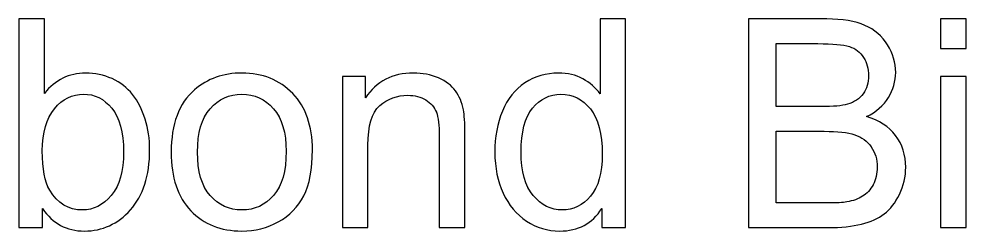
# Model space of a CAD drawing. Header units: inches. Extents: x -11.8 to 11.6, y -5.3 to 5.9.
# Drawn here: x 7.89 to 9.52, y 4.611 to 4.975 of the extents above; entities that cross this region are included whole.
import ezdxf

# ---------------------------------------------------------------- set-up
doc = ezdxf.new("R2010")
doc.units = ezdxf.units.IN
doc.header["$MEASUREMENT"] = 0
doc.layers.add('Layer 1', color=7, linetype='Continuous')

msp = doc.modelspace()

# ---------------------------------------------------------------- linework, layer by layer
at = {"layer": 'Layer 1', "color": 250}
for points, knots in [([(7.9311, 4.6172), (7.9311, 4.6172), (7.8904, 4.6172), (7.8904, 4.6172), (7.8904, 4.6172), (7.8904, 4.6172), (7.8904, 4.9751), (7.8904, 4.9751), (7.8904, 4.9751), (7.8904, 4.9751), (7.9343, 4.9751), (7.9343, 4.9751), (7.9343, 4.9751), (7.9343, 4.9751), (7.9343, 4.8474), (7.9343, 4.8474), (7.9343, 4.8474), (7.9529, 4.8707), (7.9765, 4.8823), (8.0053, 4.8823), (8.0053, 4.8823), (8.0213, 4.8823), (8.0364, 4.8791), (8.0506, 4.8727), (8.0506, 4.8727), (8.0649, 4.8662), (8.0765, 4.8572), (8.0858, 4.8456), (8.0858, 4.8456), (8.095, 4.8339), (8.1022, 4.8199), (8.1074, 4.8034), (8.1074, 4.8034), (8.1126, 4.787), (8.1152, 4.7694), (8.1152, 4.7507), (8.1152, 4.7507), (8.1152, 4.7062), (8.1042, 4.6719), (8.0822, 4.6477), (8.0822, 4.6477), (8.0603, 4.6234), (8.0339, 4.6113), (8.0031, 4.6113), (8.0031, 4.6113), (7.9725, 4.6113), (7.9485, 4.6241), (7.9311, 4.6497), (7.9311, 4.6497), (7.9311, 4.6497), (7.9311, 4.6172), (7.9311, 4.6172)], [0, 0, 0, 0, 0.071429, 0.071429, 0.071429, 0.071429, 0.142857, 0.142857, 0.142857, 0.142857, 0.214286, 0.214286, 0.214286, 0.214286, 0.285714, 0.285714, 0.285714, 0.285714, 0.357143, 0.357143, 0.357143, 0.357143, 0.428571, 0.428571, 0.428571, 0.428571, 0.5, 0.5, 0.5, 0.5, 0.571429, 0.571429, 0.571429, 0.571429, 0.642857, 0.642857, 0.642857, 0.642857, 0.714286, 0.714286, 0.714286, 0.714286, 0.785714, 0.785714, 0.785714, 0.785714, 0.857143, 0.857143, 0.857143, 0.857143, 1, 1, 1, 1]), ([(8.893, 4.6172), (8.893, 4.6172), (8.893, 4.6499), (8.893, 4.6499), (8.893, 4.6499), (8.8766, 4.6242), (8.8525, 4.6113), (8.8205, 4.6113), (8.8205, 4.6113), (8.7999, 4.6113), (8.7809, 4.617), (8.7635, 4.6284), (8.7635, 4.6284), (8.7462, 4.6397), (8.7328, 4.6557), (8.7232, 4.6762), (8.7232, 4.6762), (8.7137, 4.6966), (8.709, 4.72), (8.709, 4.7466), (8.709, 4.7466), (8.709, 4.7724), (8.7133, 4.7959), (8.7219, 4.817), (8.7219, 4.817), (8.7305, 4.8381), (8.7435, 4.8542), (8.7607, 4.8654), (8.7607, 4.8654), (8.778, 4.8767), (8.7973, 4.8823), (8.8186, 4.8823), (8.8186, 4.8823), (8.8342, 4.8823), (8.8481, 4.879), (8.8603, 4.8724), (8.8603, 4.8724), (8.8725, 4.8658), (8.8825, 4.8572), (8.8901, 4.8467), (8.8901, 4.8467), (8.8901, 4.8467), (8.8901, 4.9751), (8.8901, 4.9751), (8.8901, 4.9751), (8.8901, 4.9751), (8.9338, 4.9751), (8.9338, 4.9751), (8.9338, 4.9751), (8.9338, 4.9751), (8.9338, 4.6172), (8.9338, 4.6172), (8.9338, 4.6172), (8.9338, 4.6172), (8.893, 4.6172), (8.893, 4.6172)], [0, 0, 0, 0, 0.066667, 0.066667, 0.066667, 0.066667, 0.133333, 0.133333, 0.133333, 0.133333, 0.2, 0.2, 0.2, 0.2, 0.266667, 0.266667, 0.266667, 0.266667, 0.333333, 0.333333, 0.333333, 0.333333, 0.4, 0.4, 0.4, 0.4, 0.466667, 0.466667, 0.466667, 0.466667, 0.533333, 0.533333, 0.533333, 0.533333, 0.6, 0.6, 0.6, 0.6, 0.666667, 0.666667, 0.666667, 0.666667, 0.733333, 0.733333, 0.733333, 0.733333, 0.8, 0.8, 0.8, 0.8, 0.866667, 0.866667, 0.866667, 0.866667, 1, 1, 1, 1]), ([(9.1455, 4.6172), (9.1455, 4.6172), (9.1455, 4.9751), (9.1455, 4.9751), (9.1455, 4.9751), (9.1455, 4.9751), (9.2798, 4.9751), (9.2798, 4.9751), (9.2798, 4.9751), (9.3071, 4.9751), (9.329, 4.9714), (9.3455, 4.9642), (9.3455, 4.9642), (9.3621, 4.957), (9.375, 4.9458), (9.3844, 4.9307), (9.3844, 4.9307), (9.3937, 4.9157), (9.3985, 4.9), (9.3985, 4.8835), (9.3985, 4.8835), (9.3985, 4.8682), (9.3943, 4.8538), (9.386, 4.8403), (9.386, 4.8403), (9.3777, 4.8268), (9.3651, 4.8159), (9.3484, 4.8076), (9.3484, 4.8076), (9.37, 4.8012), (9.3866, 4.7904), (9.3983, 4.7752), (9.3983, 4.7752), (9.41, 4.7598), (9.4158, 4.7417), (9.4158, 4.7209), (9.4158, 4.7209), (9.4158, 4.7042), (9.4122, 4.6886), (9.4051, 4.6742), (9.4051, 4.6742), (9.398, 4.6597), (9.3893, 4.6487), (9.3789, 4.6408), (9.3789, 4.6408), (9.3685, 4.633), (9.3554, 4.6272), (9.3397, 4.6232), (9.3397, 4.6232), (9.324, 4.6192), (9.3048, 4.6172), (9.282, 4.6172), (9.282, 4.6172), (9.282, 4.6172), (9.1455, 4.6172), (9.1455, 4.6172)], [0, 0, 0, 0, 0.066667, 0.066667, 0.066667, 0.066667, 0.133333, 0.133333, 0.133333, 0.133333, 0.2, 0.2, 0.2, 0.2, 0.266667, 0.266667, 0.266667, 0.266667, 0.333333, 0.333333, 0.333333, 0.333333, 0.4, 0.4, 0.4, 0.4, 0.466667, 0.466667, 0.466667, 0.466667, 0.533333, 0.533333, 0.533333, 0.533333, 0.6, 0.6, 0.6, 0.6, 0.666667, 0.666667, 0.666667, 0.666667, 0.733333, 0.733333, 0.733333, 0.733333, 0.8, 0.8, 0.8, 0.8, 0.866667, 0.866667, 0.866667, 0.866667, 1, 1, 1, 1]), ([(9.4755, 4.9245), (9.4755, 4.9245), (9.4755, 4.9751), (9.4755, 4.9751), (9.4755, 4.9751), (9.4755, 4.9751), (9.5195, 4.9751), (9.5195, 4.9751), (9.5195, 4.9751), (9.5195, 4.9751), (9.5195, 4.9245), (9.5195, 4.9245), (9.5195, 4.9245), (9.5195, 4.9245), (9.4755, 4.9245), (9.4755, 4.9245)], [0, 0, 0, 0, 0.2, 0.2, 0.2, 0.2, 0.4, 0.4, 0.4, 0.4, 0.6, 0.6, 0.6, 0.6, 1, 1, 1, 1]), ([(9.1929, 4.8247), (9.1929, 4.8247), (9.2703, 4.8247), (9.2703, 4.8247), (9.2703, 4.8247), (9.2912, 4.8247), (9.3063, 4.8261), (9.3155, 4.8288), (9.3155, 4.8288), (9.3275, 4.8324), (9.3365, 4.8383), (9.3426, 4.8467), (9.3426, 4.8467), (9.3487, 4.855), (9.3518, 4.8654), (9.3518, 4.8779), (9.3518, 4.8779), (9.3518, 4.8897), (9.349, 4.9002), (9.3433, 4.9092), (9.3433, 4.9092), (9.3375, 4.9183), (9.3294, 4.9245), (9.3189, 4.9278), (9.3189, 4.9278), (9.3083, 4.9312), (9.2901, 4.9328), (9.2644, 4.9328), (9.2644, 4.9328), (9.2644, 4.9328), (9.1929, 4.9328), (9.1929, 4.9328), (9.1929, 4.9328), (9.1929, 4.9328), (9.1929, 4.8247), (9.1929, 4.8247)], [0, 0, 0, 0, 0.1, 0.1, 0.1, 0.1, 0.2, 0.2, 0.2, 0.2, 0.3, 0.3, 0.3, 0.3, 0.4, 0.4, 0.4, 0.4, 0.5, 0.5, 0.5, 0.5, 0.6, 0.6, 0.6, 0.6, 0.7, 0.7, 0.7, 0.7, 0.8, 0.8, 0.8, 0.8, 1, 1, 1, 1]), ([(8.1523, 4.7468), (8.1523, 4.7948), (8.1656, 4.8304), (8.1924, 4.8535), (8.1924, 4.8535), (8.2146, 4.8727), (8.2418, 4.8823), (8.2739, 4.8823), (8.2739, 4.8823), (8.3095, 4.8823), (8.3387, 4.8707), (8.3613, 4.8472), (8.3613, 4.8472), (8.384, 4.8239), (8.3952, 4.7917), (8.3952, 4.7505), (8.3952, 4.7505), (8.3952, 4.7171), (8.3902, 4.6908), (8.3802, 4.6717), (8.3802, 4.6717), (8.3702, 4.6526), (8.3556, 4.6377), (8.3365, 4.6272), (8.3365, 4.6272), (8.3174, 4.6166), (8.2965, 4.6113), (8.2739, 4.6113), (8.2739, 4.6113), (8.2376, 4.6113), (8.2083, 4.6229), (8.1859, 4.6462), (8.1859, 4.6462), (8.1635, 4.6695), (8.1523, 4.703), (8.1523, 4.7468)], [0, 0, 0, 0, 0.1, 0.1, 0.1, 0.1, 0.2, 0.2, 0.2, 0.2, 0.3, 0.3, 0.3, 0.3, 0.4, 0.4, 0.4, 0.4, 0.5, 0.5, 0.5, 0.5, 0.6, 0.6, 0.6, 0.6, 0.7, 0.7, 0.7, 0.7, 0.8, 0.8, 0.8, 0.8, 1, 1, 1, 1]), ([(8.4468, 4.6172), (8.4468, 4.6172), (8.4468, 4.8764), (8.4468, 4.8764), (8.4468, 4.8764), (8.4468, 4.8764), (8.4863, 4.8764), (8.4863, 4.8764), (8.4863, 4.8764), (8.4863, 4.8764), (8.4863, 4.8396), (8.4863, 4.8396), (8.4863, 4.8396), (8.5054, 4.8681), (8.5329, 4.8823), (8.5688, 4.8823), (8.5688, 4.8823), (8.5845, 4.8823), (8.5988, 4.8795), (8.6119, 4.8739), (8.6119, 4.8739), (8.625, 4.8682), (8.6348, 4.8609), (8.6413, 4.8517), (8.6413, 4.8517), (8.6479, 4.8427), (8.6524, 4.8318), (8.655, 4.8193), (8.655, 4.8193), (8.6566, 4.8112), (8.6575, 4.7969), (8.6575, 4.7766), (8.6575, 4.7766), (8.6575, 4.7766), (8.6575, 4.6172), (8.6575, 4.6172), (8.6575, 4.6172), (8.6575, 4.6172), (8.6135, 4.6172), (8.6135, 4.6172), (8.6135, 4.6172), (8.6135, 4.6172), (8.6135, 4.7749), (8.6135, 4.7749), (8.6135, 4.7749), (8.6135, 4.7927), (8.6118, 4.8062), (8.6084, 4.8151), (8.6084, 4.8151), (8.605, 4.8239), (8.5989, 4.831), (8.5902, 4.8362), (8.5902, 4.8362), (8.5815, 4.8416), (8.5713, 4.8442), (8.5595, 4.8442), (8.5595, 4.8442), (8.5408, 4.8442), (8.5247, 4.8382), (8.511, 4.8264), (8.511, 4.8264), (8.4975, 4.8145), (8.4907, 4.792), (8.4907, 4.7587), (8.4907, 4.7587), (8.4907, 4.7587), (8.4907, 4.6172), (8.4907, 4.6172), (8.4907, 4.6172), (8.4907, 4.6172), (8.4468, 4.6172), (8.4468, 4.6172)], [0, 0, 0, 0, 0.052632, 0.052632, 0.052632, 0.052632, 0.105263, 0.105263, 0.105263, 0.105263, 0.157895, 0.157895, 0.157895, 0.157895, 0.210526, 0.210526, 0.210526, 0.210526, 0.263158, 0.263158, 0.263158, 0.263158, 0.315789, 0.315789, 0.315789, 0.315789, 0.368421, 0.368421, 0.368421, 0.368421, 0.421053, 0.421053, 0.421053, 0.421053, 0.473684, 0.473684, 0.473684, 0.473684, 0.526316, 0.526316, 0.526316, 0.526316, 0.578947, 0.578947, 0.578947, 0.578947, 0.631579, 0.631579, 0.631579, 0.631579, 0.684211, 0.684211, 0.684211, 0.684211, 0.736842, 0.736842, 0.736842, 0.736842, 0.789474, 0.789474, 0.789474, 0.789474, 0.842105, 0.842105, 0.842105, 0.842105, 0.894737, 0.894737, 0.894737, 0.894737, 1, 1, 1, 1]), ([(9.4755, 4.6172), (9.4755, 4.6172), (9.4755, 4.8764), (9.4755, 4.8764), (9.4755, 4.8764), (9.4755, 4.8764), (9.5195, 4.8764), (9.5195, 4.8764), (9.5195, 4.8764), (9.5195, 4.8764), (9.5195, 4.6172), (9.5195, 4.6172), (9.5195, 4.6172), (9.5195, 4.6172), (9.4755, 4.6172), (9.4755, 4.6172)], [0, 0, 0, 0, 0.2, 0.2, 0.2, 0.2, 0.4, 0.4, 0.4, 0.4, 0.6, 0.6, 0.6, 0.6, 1, 1, 1, 1]), ([(7.9306, 4.7487), (7.9306, 4.7177), (7.9349, 4.6952), (7.9433, 4.6814), (7.9433, 4.6814), (7.9571, 4.6587), (7.9759, 4.6474), (7.9995, 4.6474), (7.9995, 4.6474), (8.0187, 4.6474), (8.0353, 4.6557), (8.0493, 4.6725), (8.0493, 4.6725), (8.0633, 4.6892), (8.0703, 4.714), (8.0703, 4.7471), (8.0703, 4.7471), (8.0703, 4.7809), (8.0635, 4.8059), (8.0501, 4.822), (8.0501, 4.822), (8.0367, 4.8381), (8.0205, 4.8462), (8.0015, 4.8462), (8.0015, 4.8462), (7.9822, 4.8462), (7.9656, 4.8378), (7.9516, 4.8212), (7.9516, 4.8212), (7.9376, 4.8045), (7.9306, 4.7803), (7.9306, 4.7487)], [0, 0, 0, 0, 0.111111, 0.111111, 0.111111, 0.111111, 0.222222, 0.222222, 0.222222, 0.222222, 0.333333, 0.333333, 0.333333, 0.333333, 0.444444, 0.444444, 0.444444, 0.444444, 0.555556, 0.555556, 0.555556, 0.555556, 0.666667, 0.666667, 0.666667, 0.666667, 0.777778, 0.777778, 0.777778, 0.777778, 1, 1, 1, 1]), ([(8.1975, 4.7468), (8.1975, 4.7136), (8.2047, 4.6887), (8.2192, 4.6722), (8.2192, 4.6722), (8.2337, 4.6557), (8.252, 4.6474), (8.2739, 4.6474), (8.2739, 4.6474), (8.2957, 4.6474), (8.3139, 4.6557), (8.3284, 4.6723), (8.3284, 4.6723), (8.3428, 4.6889), (8.35, 4.7142), (8.35, 4.7482), (8.35, 4.7482), (8.35, 4.7803), (8.3428, 4.8047), (8.3282, 4.8212), (8.3282, 4.8212), (8.3136, 4.8377), (8.2955, 4.8459), (8.2739, 4.8459), (8.2739, 4.8459), (8.252, 4.8459), (8.2337, 4.8377), (8.2192, 4.8212), (8.2192, 4.8212), (8.2047, 4.8048), (8.1975, 4.78), (8.1975, 4.7468)], [0, 0, 0, 0, 0.111111, 0.111111, 0.111111, 0.111111, 0.222222, 0.222222, 0.222222, 0.222222, 0.333333, 0.333333, 0.333333, 0.333333, 0.444444, 0.444444, 0.444444, 0.444444, 0.555556, 0.555556, 0.555556, 0.555556, 0.666667, 0.666667, 0.666667, 0.666667, 0.777778, 0.777778, 0.777778, 0.777778, 1, 1, 1, 1]), ([(8.7541, 4.7466), (8.7541, 4.7133), (8.7611, 4.6885), (8.7751, 4.6721), (8.7751, 4.6721), (8.7891, 4.6557), (8.8056, 4.6474), (8.8247, 4.6474), (8.8247, 4.6474), (8.8439, 4.6474), (8.8602, 4.6553), (8.8736, 4.671), (8.8736, 4.671), (8.887, 4.6867), (8.8938, 4.7107), (8.8938, 4.7429), (8.8938, 4.7429), (8.8938, 4.7784), (8.887, 4.8044), (8.8733, 4.821), (8.8733, 4.821), (8.8596, 4.8377), (8.8428, 4.8459), (8.8227, 4.8459), (8.8227, 4.8459), (8.8032, 4.8459), (8.7869, 4.8379), (8.7738, 4.822), (8.7738, 4.822), (8.7607, 4.8061), (8.7541, 4.7809), (8.7541, 4.7466)], [0, 0, 0, 0, 0.111111, 0.111111, 0.111111, 0.111111, 0.222222, 0.222222, 0.222222, 0.222222, 0.333333, 0.333333, 0.333333, 0.333333, 0.444444, 0.444444, 0.444444, 0.444444, 0.555556, 0.555556, 0.555556, 0.555556, 0.666667, 0.666667, 0.666667, 0.666667, 0.777778, 0.777778, 0.777778, 0.777778, 1, 1, 1, 1]), ([(9.1929, 4.6594), (9.1929, 4.6594), (9.282, 4.6594), (9.282, 4.6594), (9.282, 4.6594), (9.2973, 4.6594), (9.308, 4.66), (9.3142, 4.6611), (9.3142, 4.6611), (9.3251, 4.6631), (9.3342, 4.6663), (9.3415, 4.6709), (9.3415, 4.6709), (9.3489, 4.6754), (9.3549, 4.6821), (9.3596, 4.6907), (9.3596, 4.6907), (9.3643, 4.6995), (9.3667, 4.7095), (9.3667, 4.7209), (9.3667, 4.7209), (9.3667, 4.7342), (9.3633, 4.7458), (9.3565, 4.7557), (9.3565, 4.7557), (9.3496, 4.7656), (9.3401, 4.7725), (9.328, 4.7765), (9.328, 4.7765), (9.3159, 4.7804), (9.2984, 4.7824), (9.2756, 4.7824), (9.2756, 4.7824), (9.2756, 4.7824), (9.1929, 4.7824), (9.1929, 4.7824), (9.1929, 4.7824), (9.1929, 4.7824), (9.1929, 4.6594), (9.1929, 4.6594)], [0, 0, 0, 0, 0.090909, 0.090909, 0.090909, 0.090909, 0.181818, 0.181818, 0.181818, 0.181818, 0.272727, 0.272727, 0.272727, 0.272727, 0.363636, 0.363636, 0.363636, 0.363636, 0.454545, 0.454545, 0.454545, 0.454545, 0.545455, 0.545455, 0.545455, 0.545455, 0.636364, 0.636364, 0.636364, 0.636364, 0.727273, 0.727273, 0.727273, 0.727273, 0.818182, 0.818182, 0.818182, 0.818182, 1, 1, 1, 1])]:
    msp.add_open_spline(points, degree=3, knots=knots, dxfattribs=at)
at = {"layer": 'Layer 1', "color": 250, "lineweight": 9}
for points, knots in [([(7.9311, 4.6172), (7.9311, 4.6172), (7.8904, 4.6172), (7.8904, 4.6172), (7.8904, 4.6172), (7.8904, 4.6172), (7.8904, 4.9751), (7.8904, 4.9751), (7.8904, 4.9751), (7.8904, 4.9751), (7.9343, 4.9751), (7.9343, 4.9751), (7.9343, 4.9751), (7.9343, 4.9751), (7.9343, 4.8474), (7.9343, 4.8474), (7.9343, 4.8474), (7.9529, 4.8707), (7.9765, 4.8823), (8.0053, 4.8823), (8.0053, 4.8823), (8.0213, 4.8823), (8.0364, 4.8791), (8.0506, 4.8727), (8.0506, 4.8727), (8.0649, 4.8662), (8.0765, 4.8572), (8.0858, 4.8456), (8.0858, 4.8456), (8.095, 4.8339), (8.1022, 4.8199), (8.1074, 4.8034), (8.1074, 4.8034), (8.1126, 4.787), (8.1152, 4.7694), (8.1152, 4.7507), (8.1152, 4.7507), (8.1152, 4.7062), (8.1042, 4.6719), (8.0822, 4.6477), (8.0822, 4.6477), (8.0603, 4.6234), (8.0339, 4.6113), (8.0031, 4.6113), (8.0031, 4.6113), (7.9725, 4.6113), (7.9485, 4.6241), (7.9311, 4.6497), (7.9311, 4.6497), (7.9311, 4.6497), (7.9311, 4.6172), (7.9311, 4.6172)], [0, 0, 0, 0, 0.071429, 0.071429, 0.071429, 0.071429, 0.142857, 0.142857, 0.142857, 0.142857, 0.214286, 0.214286, 0.214286, 0.214286, 0.285714, 0.285714, 0.285714, 0.285714, 0.357143, 0.357143, 0.357143, 0.357143, 0.428571, 0.428571, 0.428571, 0.428571, 0.5, 0.5, 0.5, 0.5, 0.571429, 0.571429, 0.571429, 0.571429, 0.642857, 0.642857, 0.642857, 0.642857, 0.714286, 0.714286, 0.714286, 0.714286, 0.785714, 0.785714, 0.785714, 0.785714, 0.857143, 0.857143, 0.857143, 0.857143, 1, 1, 1, 1]), ([(8.893, 4.6172), (8.893, 4.6172), (8.893, 4.6499), (8.893, 4.6499), (8.893, 4.6499), (8.8766, 4.6242), (8.8525, 4.6113), (8.8205, 4.6113), (8.8205, 4.6113), (8.7999, 4.6113), (8.7809, 4.617), (8.7635, 4.6284), (8.7635, 4.6284), (8.7462, 4.6397), (8.7328, 4.6557), (8.7232, 4.6762), (8.7232, 4.6762), (8.7137, 4.6966), (8.709, 4.72), (8.709, 4.7466), (8.709, 4.7466), (8.709, 4.7724), (8.7133, 4.7959), (8.7219, 4.817), (8.7219, 4.817), (8.7305, 4.8381), (8.7435, 4.8542), (8.7607, 4.8654), (8.7607, 4.8654), (8.778, 4.8767), (8.7973, 4.8823), (8.8186, 4.8823), (8.8186, 4.8823), (8.8342, 4.8823), (8.8481, 4.879), (8.8603, 4.8724), (8.8603, 4.8724), (8.8725, 4.8658), (8.8825, 4.8572), (8.8901, 4.8467), (8.8901, 4.8467), (8.8901, 4.8467), (8.8901, 4.9751), (8.8901, 4.9751), (8.8901, 4.9751), (8.8901, 4.9751), (8.9338, 4.9751), (8.9338, 4.9751), (8.9338, 4.9751), (8.9338, 4.9751), (8.9338, 4.6172), (8.9338, 4.6172), (8.9338, 4.6172), (8.9338, 4.6172), (8.893, 4.6172), (8.893, 4.6172)], [0, 0, 0, 0, 0.066667, 0.066667, 0.066667, 0.066667, 0.133333, 0.133333, 0.133333, 0.133333, 0.2, 0.2, 0.2, 0.2, 0.266667, 0.266667, 0.266667, 0.266667, 0.333333, 0.333333, 0.333333, 0.333333, 0.4, 0.4, 0.4, 0.4, 0.466667, 0.466667, 0.466667, 0.466667, 0.533333, 0.533333, 0.533333, 0.533333, 0.6, 0.6, 0.6, 0.6, 0.666667, 0.666667, 0.666667, 0.666667, 0.733333, 0.733333, 0.733333, 0.733333, 0.8, 0.8, 0.8, 0.8, 0.866667, 0.866667, 0.866667, 0.866667, 1, 1, 1, 1]), ([(9.1455, 4.6172), (9.1455, 4.6172), (9.1455, 4.9751), (9.1455, 4.9751), (9.1455, 4.9751), (9.1455, 4.9751), (9.2798, 4.9751), (9.2798, 4.9751), (9.2798, 4.9751), (9.3071, 4.9751), (9.329, 4.9714), (9.3455, 4.9642), (9.3455, 4.9642), (9.3621, 4.957), (9.375, 4.9458), (9.3844, 4.9307), (9.3844, 4.9307), (9.3937, 4.9157), (9.3985, 4.9), (9.3985, 4.8835), (9.3985, 4.8835), (9.3985, 4.8682), (9.3943, 4.8538), (9.386, 4.8403), (9.386, 4.8403), (9.3777, 4.8268), (9.3651, 4.8159), (9.3484, 4.8076), (9.3484, 4.8076), (9.37, 4.8012), (9.3866, 4.7904), (9.3983, 4.7752), (9.3983, 4.7752), (9.41, 4.7598), (9.4158, 4.7417), (9.4158, 4.7209), (9.4158, 4.7209), (9.4158, 4.7042), (9.4122, 4.6886), (9.4051, 4.6742), (9.4051, 4.6742), (9.398, 4.6597), (9.3893, 4.6487), (9.3789, 4.6408), (9.3789, 4.6408), (9.3685, 4.633), (9.3554, 4.6272), (9.3397, 4.6232), (9.3397, 4.6232), (9.324, 4.6192), (9.3048, 4.6172), (9.282, 4.6172), (9.282, 4.6172), (9.282, 4.6172), (9.1455, 4.6172), (9.1455, 4.6172)], [0, 0, 0, 0, 0.066667, 0.066667, 0.066667, 0.066667, 0.133333, 0.133333, 0.133333, 0.133333, 0.2, 0.2, 0.2, 0.2, 0.266667, 0.266667, 0.266667, 0.266667, 0.333333, 0.333333, 0.333333, 0.333333, 0.4, 0.4, 0.4, 0.4, 0.466667, 0.466667, 0.466667, 0.466667, 0.533333, 0.533333, 0.533333, 0.533333, 0.6, 0.6, 0.6, 0.6, 0.666667, 0.666667, 0.666667, 0.666667, 0.733333, 0.733333, 0.733333, 0.733333, 0.8, 0.8, 0.8, 0.8, 0.866667, 0.866667, 0.866667, 0.866667, 1, 1, 1, 1]), ([(9.4755, 4.9245), (9.4755, 4.9245), (9.4755, 4.9751), (9.4755, 4.9751), (9.4755, 4.9751), (9.4755, 4.9751), (9.5195, 4.9751), (9.5195, 4.9751), (9.5195, 4.9751), (9.5195, 4.9751), (9.5195, 4.9245), (9.5195, 4.9245), (9.5195, 4.9245), (9.5195, 4.9245), (9.4755, 4.9245), (9.4755, 4.9245)], [0, 0, 0, 0, 0.2, 0.2, 0.2, 0.2, 0.4, 0.4, 0.4, 0.4, 0.6, 0.6, 0.6, 0.6, 1, 1, 1, 1]), ([(9.1929, 4.8247), (9.1929, 4.8247), (9.2703, 4.8247), (9.2703, 4.8247), (9.2703, 4.8247), (9.2912, 4.8247), (9.3063, 4.8261), (9.3155, 4.8288), (9.3155, 4.8288), (9.3275, 4.8324), (9.3365, 4.8383), (9.3426, 4.8467), (9.3426, 4.8467), (9.3487, 4.855), (9.3518, 4.8654), (9.3518, 4.8779), (9.3518, 4.8779), (9.3518, 4.8897), (9.349, 4.9002), (9.3433, 4.9092), (9.3433, 4.9092), (9.3375, 4.9183), (9.3294, 4.9245), (9.3189, 4.9278), (9.3189, 4.9278), (9.3083, 4.9312), (9.2901, 4.9328), (9.2644, 4.9328), (9.2644, 4.9328), (9.2644, 4.9328), (9.1929, 4.9328), (9.1929, 4.9328), (9.1929, 4.9328), (9.1929, 4.9328), (9.1929, 4.8247), (9.1929, 4.8247)], [0, 0, 0, 0, 0.1, 0.1, 0.1, 0.1, 0.2, 0.2, 0.2, 0.2, 0.3, 0.3, 0.3, 0.3, 0.4, 0.4, 0.4, 0.4, 0.5, 0.5, 0.5, 0.5, 0.6, 0.6, 0.6, 0.6, 0.7, 0.7, 0.7, 0.7, 0.8, 0.8, 0.8, 0.8, 1, 1, 1, 1]), ([(8.1523, 4.7468), (8.1523, 4.7948), (8.1656, 4.8304), (8.1924, 4.8535), (8.1924, 4.8535), (8.2146, 4.8727), (8.2418, 4.8823), (8.2739, 4.8823), (8.2739, 4.8823), (8.3095, 4.8823), (8.3387, 4.8707), (8.3613, 4.8472), (8.3613, 4.8472), (8.384, 4.8239), (8.3952, 4.7917), (8.3952, 4.7505), (8.3952, 4.7505), (8.3952, 4.7171), (8.3902, 4.6908), (8.3802, 4.6717), (8.3802, 4.6717), (8.3702, 4.6526), (8.3556, 4.6377), (8.3365, 4.6272), (8.3365, 4.6272), (8.3174, 4.6166), (8.2965, 4.6113), (8.2739, 4.6113), (8.2739, 4.6113), (8.2376, 4.6113), (8.2083, 4.6229), (8.1859, 4.6462), (8.1859, 4.6462), (8.1635, 4.6695), (8.1523, 4.703), (8.1523, 4.7468)], [0, 0, 0, 0, 0.1, 0.1, 0.1, 0.1, 0.2, 0.2, 0.2, 0.2, 0.3, 0.3, 0.3, 0.3, 0.4, 0.4, 0.4, 0.4, 0.5, 0.5, 0.5, 0.5, 0.6, 0.6, 0.6, 0.6, 0.7, 0.7, 0.7, 0.7, 0.8, 0.8, 0.8, 0.8, 1, 1, 1, 1]), ([(8.4468, 4.6172), (8.4468, 4.6172), (8.4468, 4.8764), (8.4468, 4.8764), (8.4468, 4.8764), (8.4468, 4.8764), (8.4863, 4.8764), (8.4863, 4.8764), (8.4863, 4.8764), (8.4863, 4.8764), (8.4863, 4.8396), (8.4863, 4.8396), (8.4863, 4.8396), (8.5054, 4.8681), (8.5329, 4.8823), (8.5688, 4.8823), (8.5688, 4.8823), (8.5845, 4.8823), (8.5988, 4.8795), (8.6119, 4.8739), (8.6119, 4.8739), (8.625, 4.8682), (8.6348, 4.8609), (8.6413, 4.8517), (8.6413, 4.8517), (8.6479, 4.8427), (8.6524, 4.8318), (8.655, 4.8193), (8.655, 4.8193), (8.6566, 4.8112), (8.6575, 4.7969), (8.6575, 4.7766), (8.6575, 4.7766), (8.6575, 4.7766), (8.6575, 4.6172), (8.6575, 4.6172), (8.6575, 4.6172), (8.6575, 4.6172), (8.6135, 4.6172), (8.6135, 4.6172), (8.6135, 4.6172), (8.6135, 4.6172), (8.6135, 4.7749), (8.6135, 4.7749), (8.6135, 4.7749), (8.6135, 4.7927), (8.6118, 4.8062), (8.6084, 4.8151), (8.6084, 4.8151), (8.605, 4.8239), (8.5989, 4.831), (8.5902, 4.8362), (8.5902, 4.8362), (8.5815, 4.8416), (8.5713, 4.8442), (8.5595, 4.8442), (8.5595, 4.8442), (8.5408, 4.8442), (8.5247, 4.8382), (8.511, 4.8264), (8.511, 4.8264), (8.4975, 4.8145), (8.4907, 4.792), (8.4907, 4.7587), (8.4907, 4.7587), (8.4907, 4.7587), (8.4907, 4.6172), (8.4907, 4.6172), (8.4907, 4.6172), (8.4907, 4.6172), (8.4468, 4.6172), (8.4468, 4.6172)], [0, 0, 0, 0, 0.052632, 0.052632, 0.052632, 0.052632, 0.105263, 0.105263, 0.105263, 0.105263, 0.157895, 0.157895, 0.157895, 0.157895, 0.210526, 0.210526, 0.210526, 0.210526, 0.263158, 0.263158, 0.263158, 0.263158, 0.315789, 0.315789, 0.315789, 0.315789, 0.368421, 0.368421, 0.368421, 0.368421, 0.421053, 0.421053, 0.421053, 0.421053, 0.473684, 0.473684, 0.473684, 0.473684, 0.526316, 0.526316, 0.526316, 0.526316, 0.578947, 0.578947, 0.578947, 0.578947, 0.631579, 0.631579, 0.631579, 0.631579, 0.684211, 0.684211, 0.684211, 0.684211, 0.736842, 0.736842, 0.736842, 0.736842, 0.789474, 0.789474, 0.789474, 0.789474, 0.842105, 0.842105, 0.842105, 0.842105, 0.894737, 0.894737, 0.894737, 0.894737, 1, 1, 1, 1]), ([(9.4755, 4.6172), (9.4755, 4.6172), (9.4755, 4.8764), (9.4755, 4.8764), (9.4755, 4.8764), (9.4755, 4.8764), (9.5195, 4.8764), (9.5195, 4.8764), (9.5195, 4.8764), (9.5195, 4.8764), (9.5195, 4.6172), (9.5195, 4.6172), (9.5195, 4.6172), (9.5195, 4.6172), (9.4755, 4.6172), (9.4755, 4.6172)], [0, 0, 0, 0, 0.2, 0.2, 0.2, 0.2, 0.4, 0.4, 0.4, 0.4, 0.6, 0.6, 0.6, 0.6, 1, 1, 1, 1]), ([(7.9306, 4.7487), (7.9306, 4.7177), (7.9349, 4.6952), (7.9433, 4.6814), (7.9433, 4.6814), (7.9571, 4.6587), (7.9759, 4.6474), (7.9995, 4.6474), (7.9995, 4.6474), (8.0187, 4.6474), (8.0353, 4.6557), (8.0493, 4.6725), (8.0493, 4.6725), (8.0633, 4.6892), (8.0703, 4.714), (8.0703, 4.7471), (8.0703, 4.7471), (8.0703, 4.7809), (8.0635, 4.8059), (8.0501, 4.822), (8.0501, 4.822), (8.0367, 4.8381), (8.0205, 4.8462), (8.0015, 4.8462), (8.0015, 4.8462), (7.9822, 4.8462), (7.9656, 4.8378), (7.9516, 4.8212), (7.9516, 4.8212), (7.9376, 4.8045), (7.9306, 4.7803), (7.9306, 4.7487)], [0, 0, 0, 0, 0.111111, 0.111111, 0.111111, 0.111111, 0.222222, 0.222222, 0.222222, 0.222222, 0.333333, 0.333333, 0.333333, 0.333333, 0.444444, 0.444444, 0.444444, 0.444444, 0.555556, 0.555556, 0.555556, 0.555556, 0.666667, 0.666667, 0.666667, 0.666667, 0.777778, 0.777778, 0.777778, 0.777778, 1, 1, 1, 1]), ([(8.1975, 4.7468), (8.1975, 4.7136), (8.2047, 4.6887), (8.2192, 4.6722), (8.2192, 4.6722), (8.2337, 4.6557), (8.252, 4.6474), (8.2739, 4.6474), (8.2739, 4.6474), (8.2957, 4.6474), (8.3139, 4.6557), (8.3284, 4.6723), (8.3284, 4.6723), (8.3428, 4.6889), (8.35, 4.7142), (8.35, 4.7482), (8.35, 4.7482), (8.35, 4.7803), (8.3428, 4.8047), (8.3282, 4.8212), (8.3282, 4.8212), (8.3136, 4.8377), (8.2955, 4.8459), (8.2739, 4.8459), (8.2739, 4.8459), (8.252, 4.8459), (8.2337, 4.8377), (8.2192, 4.8212), (8.2192, 4.8212), (8.2047, 4.8048), (8.1975, 4.78), (8.1975, 4.7468)], [0, 0, 0, 0, 0.111111, 0.111111, 0.111111, 0.111111, 0.222222, 0.222222, 0.222222, 0.222222, 0.333333, 0.333333, 0.333333, 0.333333, 0.444444, 0.444444, 0.444444, 0.444444, 0.555556, 0.555556, 0.555556, 0.555556, 0.666667, 0.666667, 0.666667, 0.666667, 0.777778, 0.777778, 0.777778, 0.777778, 1, 1, 1, 1]), ([(8.7541, 4.7466), (8.7541, 4.7133), (8.7611, 4.6885), (8.7751, 4.6721), (8.7751, 4.6721), (8.7891, 4.6557), (8.8056, 4.6474), (8.8247, 4.6474), (8.8247, 4.6474), (8.8439, 4.6474), (8.8602, 4.6553), (8.8736, 4.671), (8.8736, 4.671), (8.887, 4.6867), (8.8938, 4.7107), (8.8938, 4.7429), (8.8938, 4.7429), (8.8938, 4.7784), (8.887, 4.8044), (8.8733, 4.821), (8.8733, 4.821), (8.8596, 4.8377), (8.8428, 4.8459), (8.8227, 4.8459), (8.8227, 4.8459), (8.8032, 4.8459), (8.7869, 4.8379), (8.7738, 4.822), (8.7738, 4.822), (8.7607, 4.8061), (8.7541, 4.7809), (8.7541, 4.7466)], [0, 0, 0, 0, 0.111111, 0.111111, 0.111111, 0.111111, 0.222222, 0.222222, 0.222222, 0.222222, 0.333333, 0.333333, 0.333333, 0.333333, 0.444444, 0.444444, 0.444444, 0.444444, 0.555556, 0.555556, 0.555556, 0.555556, 0.666667, 0.666667, 0.666667, 0.666667, 0.777778, 0.777778, 0.777778, 0.777778, 1, 1, 1, 1]), ([(9.1929, 4.6594), (9.1929, 4.6594), (9.282, 4.6594), (9.282, 4.6594), (9.282, 4.6594), (9.2973, 4.6594), (9.308, 4.66), (9.3142, 4.6611), (9.3142, 4.6611), (9.3251, 4.6631), (9.3342, 4.6663), (9.3415, 4.6709), (9.3415, 4.6709), (9.3489, 4.6754), (9.3549, 4.6821), (9.3596, 4.6907), (9.3596, 4.6907), (9.3643, 4.6995), (9.3667, 4.7095), (9.3667, 4.7209), (9.3667, 4.7209), (9.3667, 4.7342), (9.3633, 4.7458), (9.3565, 4.7557), (9.3565, 4.7557), (9.3496, 4.7656), (9.3401, 4.7725), (9.328, 4.7765), (9.328, 4.7765), (9.3159, 4.7804), (9.2984, 4.7824), (9.2756, 4.7824), (9.2756, 4.7824), (9.2756, 4.7824), (9.1929, 4.7824), (9.1929, 4.7824), (9.1929, 4.7824), (9.1929, 4.7824), (9.1929, 4.6594), (9.1929, 4.6594)], [0, 0, 0, 0, 0.090909, 0.090909, 0.090909, 0.090909, 0.181818, 0.181818, 0.181818, 0.181818, 0.272727, 0.272727, 0.272727, 0.272727, 0.363636, 0.363636, 0.363636, 0.363636, 0.454545, 0.454545, 0.454545, 0.454545, 0.545455, 0.545455, 0.545455, 0.545455, 0.636364, 0.636364, 0.636364, 0.636364, 0.727273, 0.727273, 0.727273, 0.727273, 0.818182, 0.818182, 0.818182, 0.818182, 1, 1, 1, 1])]:
    msp.add_open_spline(points, degree=3, knots=knots, dxfattribs=at)

doc.saveas('drawing.dxf')
